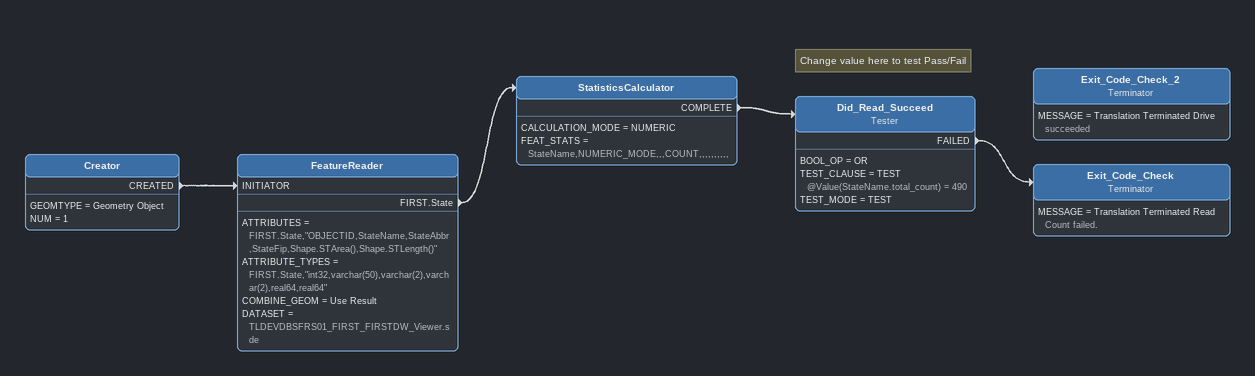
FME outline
Creator
    GEOMTYPE = Geometry Object
    NUM = 1
    CREATED -> FeatureReader [INITIATOR]
FeatureReader
    ATTRIBUTES = FIRST.State,"OBJECTID,StateName,StateAbbr,StateFip,Shape.STArea(),Shape.STLength()"
    ATTRIBUTE_TYPES = FIRST.State,"int32,varchar(50),varchar(2),varchar(2),real64,real64"
    COMBINE_GEOM = Use Result
    DATASET = TLDEVDBSFRS01_FIRST_FIRSTDW_Viewer.sde
    FIRST.State -> StatisticsCalculator
StatisticsCalculator
    CALCULATION_MODE = NUMERIC
    FEAT_STATS = StateName,NUMERIC_MODE,,,COUNT,,,,,,,,,,
    COMPLETE -> Did_Read_Succeed
Note: Change value here to test Pass/Fail
Did_Read_Succeed: Tester
    BOOL_OP = OR
    TEST_CLAUSE = TEST @Value(StateName.total_count) = 490
    TEST_MODE = TEST
    FAILED -> Exit_Code_Check
Exit_Code_Check: Terminator
    MESSAGE = Translation Terminated Read Count failed.
Exit_Code_Check_2: Terminator
    MESSAGE = Translation Terminated Drive succeeded
